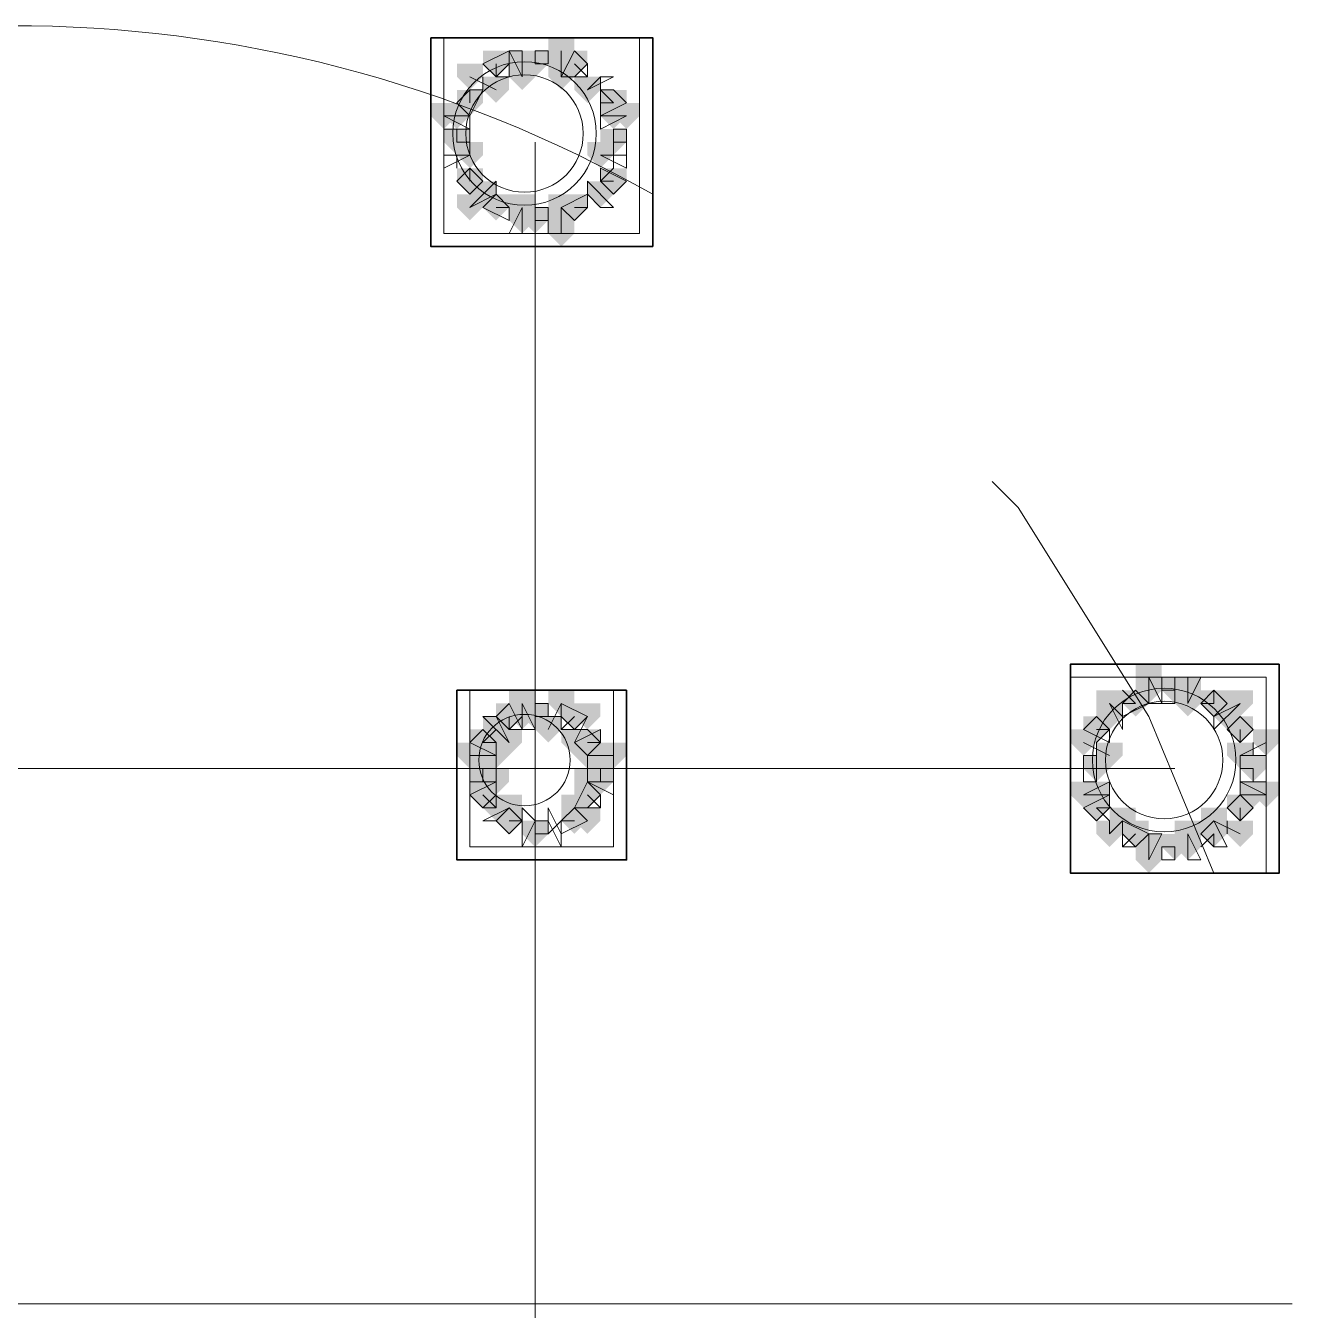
# Model space of a CAD drawing. Header units: millimetres. Extents: x 2315 to 4619, y 1334 to 1897.
# Drawn here: x 4144.12 to 4150.04, y 1541.67 to 1547.68 of the extents above; entities that cross this region are included whole.
import ezdxf

# ---------------------------------------------------------------- set-up
doc = ezdxf.new("R2010")
doc.units = ezdxf.units.MM
for name, color, linetype, true_color in [('PDF_10', 7, 'Continuous', 0x00b85c), ('PDF_AXIS', 7, 'Continuous', 0x00b85c), ('PDF_柱构件', 7, 'Continuous', 0x00b85c), ('PDF_转运站初步方案', 7, 'Continuous', 0x00b85c)]:
    doc.layers.add(name, color=color, linetype=linetype, true_color=true_color)
doc.layers.add('PDF_中心线层', color=1, linetype='Continuous')
doc.layers.add('PDF_粗实线层', color=7, linetype='Continuous')

msp = doc.modelspace()

# ---------------------------------------------------------------- hatches: boundary and pattern name
at = {"layer": 'PDF_10', "transparency": 33554559}
for points in [[(4146.3183, 1547.5601), (4146.2572, 1547.5601), (4146.2572, 1547.499), (4146.3183, 1547.4379), (4146.3794, 1547.499), (4146.3794, 1547.5601)], [(4146.3183, 1547.5601), (4146.2572, 1547.5601), (4146.2572, 1547.499), (4146.3183, 1547.4379), (4146.3794, 1547.499), (4146.3794, 1547.5601)], [(4146.5016, 1547.5601), (4146.4405, 1547.5601), (4146.4405, 1547.499), (4146.5016, 1547.4379), (4146.5626, 1547.499), (4146.5626, 1547.5601)], [(4146.5016, 1547.5601), (4146.4405, 1547.5601), (4146.4405, 1547.499), (4146.5016, 1547.4379), (4146.5626, 1547.499), (4146.5626, 1547.5601)], [(4146.6848, 1547.5601), (4146.6237, 1547.5601), (4146.6237, 1547.499), (4146.6848, 1547.4379), (4146.7459, 1547.499), (4146.7459, 1547.5601)], [(4146.6848, 1547.5601), (4146.6237, 1547.5601), (4146.6237, 1547.499), (4146.6848, 1547.4379), (4146.7459, 1547.499), (4146.7459, 1547.5601)], [(4146.1961, 1547.3768), (4146.1351, 1547.3768), (4146.1351, 1547.3157), (4146.1961, 1547.2547), (4146.2572, 1547.3157), (4146.2572, 1547.3768)], [(4146.1961, 1547.3768), (4146.1351, 1547.3768), (4146.1351, 1547.3157), (4146.1961, 1547.2547), (4146.2572, 1547.3157), (4146.2572, 1547.3768)], [(4146.1961, 1547.3768), (4146.1351, 1547.3768), (4146.1351, 1547.3157), (4146.1961, 1547.2547), (4146.2572, 1547.3157), (4146.2572, 1547.3768)], [(4146.868, 1547.3768), (4146.807, 1547.3768), (4146.807, 1547.3157), (4146.868, 1547.2547), (4146.9291, 1547.3157), (4146.9291, 1547.3768)], [(4146.868, 1547.3768), (4146.807, 1547.3768), (4146.807, 1547.3157), (4146.868, 1547.2547), (4146.9291, 1547.3157), (4146.9291, 1547.3768)], [(4146.1351, 1547.1936), (4146.074, 1547.1936), (4146.074, 1547.1325), (4146.1351, 1547.0714), (4146.1961, 1547.1325), (4146.1961, 1547.1936)], [(4146.1351, 1547.1936), (4146.074, 1547.1936), (4146.074, 1547.1325), (4146.1351, 1547.0714), (4146.1961, 1547.1325), (4146.1961, 1547.1936)], [(4146.868, 1547.1936), (4146.807, 1547.1936), (4146.807, 1547.1325), (4146.868, 1547.0714), (4146.9291, 1547.1325), (4146.9291, 1547.1936)], [(4146.868, 1547.1936), (4146.807, 1547.1936), (4146.807, 1547.1325), (4146.868, 1547.0714), (4146.9291, 1547.1325), (4146.9291, 1547.1936)], [(4146.1961, 1547.0103), (4146.1351, 1547.0103), (4146.1351, 1546.9493), (4146.1961, 1546.8882), (4146.2572, 1546.9493), (4146.2572, 1547.0103)], [(4146.1961, 1547.0103), (4146.1351, 1547.0103), (4146.1351, 1546.9493), (4146.1961, 1546.8882), (4146.2572, 1546.9493), (4146.2572, 1547.0103)], [(4146.1961, 1547.0103), (4146.1351, 1547.0103), (4146.1351, 1546.9493), (4146.1961, 1546.8882), (4146.2572, 1546.9493), (4146.2572, 1547.0103)], [(4146.868, 1547.0103), (4146.807, 1547.0103), (4146.807, 1546.9493), (4146.868, 1546.8882), (4146.9291, 1546.9493), (4146.9291, 1547.0103)], [(4146.868, 1547.0103), (4146.807, 1547.0103), (4146.807, 1546.9493), (4146.868, 1546.8882), (4146.9291, 1546.9493), (4146.9291, 1547.0103)], [(4146.3183, 1546.8882), (4146.2572, 1546.8882), (4146.2572, 1546.8271), (4146.3183, 1546.766), (4146.3794, 1546.8271), (4146.3794, 1546.8882)], [(4146.3183, 1546.8882), (4146.2572, 1546.8882), (4146.2572, 1546.8271), (4146.3183, 1546.766), (4146.3794, 1546.8271), (4146.3794, 1546.8882)], [(4146.3183, 1546.8882), (4146.2572, 1546.8882), (4146.2572, 1546.8271), (4146.3183, 1546.766), (4146.3794, 1546.8271), (4146.3794, 1546.8882)], [(4146.6848, 1546.8882), (4146.6237, 1546.8882), (4146.6237, 1546.8271), (4146.6848, 1546.766), (4146.7459, 1546.8271), (4146.7459, 1546.8882)], [(4146.6848, 1546.8882), (4146.6237, 1546.8882), (4146.6237, 1546.8271), (4146.6848, 1546.766), (4146.7459, 1546.8271), (4146.7459, 1546.8882)], [(4146.5016, 1546.8271), (4146.4405, 1546.8271), (4146.4405, 1546.766), (4146.5016, 1546.7049), (4146.5626, 1546.766), (4146.5626, 1546.8271)], [(4146.5016, 1546.8271), (4146.4405, 1546.8271), (4146.4405, 1546.766), (4146.5016, 1546.7049), (4146.5626, 1546.766), (4146.5626, 1546.8271)], [(4146.5016, 1546.8271), (4146.4405, 1546.8271), (4146.4405, 1546.766), (4146.5016, 1546.7049), (4146.5626, 1546.766), (4146.5626, 1546.8271)], [(4149.4945, 1544.6282), (4149.4334, 1544.6282), (4149.4334, 1544.5671), (4149.4945, 1544.506), (4149.5556, 1544.5671), (4149.5556, 1544.6282)], [(4149.4945, 1544.6282), (4149.4334, 1544.6282), (4149.4334, 1544.5671), (4149.4945, 1544.506), (4149.5556, 1544.5671), (4149.5556, 1544.6282)], [(4149.4945, 1544.6282), (4149.4334, 1544.6282), (4149.4334, 1544.5671), (4149.4945, 1544.506), (4149.5556, 1544.5671), (4149.5556, 1544.6282)], [(4149.3113, 1544.5671), (4149.2502, 1544.5671), (4149.2502, 1544.506), (4149.3113, 1544.4449), (4149.3724, 1544.506), (4149.3724, 1544.5671)], [(4149.3113, 1544.5671), (4149.2502, 1544.5671), (4149.2502, 1544.506), (4149.3113, 1544.4449), (4149.3724, 1544.506), (4149.3724, 1544.5671)], [(4149.6778, 1544.5671), (4149.6167, 1544.5671), (4149.6167, 1544.506), (4149.6778, 1544.4449), (4149.7389, 1544.506), (4149.7389, 1544.5671)], [(4149.6778, 1544.5671), (4149.6167, 1544.5671), (4149.6167, 1544.506), (4149.6778, 1544.4449), (4149.7389, 1544.506), (4149.7389, 1544.5671)], [(4146.3794, 1544.506), (4146.3183, 1544.506), (4146.3183, 1544.4449), (4146.3794, 1544.3839), (4146.4405, 1544.4449), (4146.4405, 1544.506)], [(4146.3794, 1544.506), (4146.3183, 1544.506), (4146.3183, 1544.4449), (4146.3794, 1544.3839), (4146.4405, 1544.4449), (4146.4405, 1544.506)], [(4146.5016, 1544.506), (4146.4405, 1544.506), (4146.4405, 1544.4449), (4146.5016, 1544.3839), (4146.5626, 1544.4449), (4146.5626, 1544.506)], [(4146.5016, 1544.506), (4146.4405, 1544.506), (4146.4405, 1544.4449), (4146.5016, 1544.3839), (4146.5626, 1544.4449), (4146.5626, 1544.506)], [(4146.6848, 1544.506), (4146.6237, 1544.506), (4146.6237, 1544.4449), (4146.6848, 1544.3839), (4146.7459, 1544.4449), (4146.7459, 1544.506)], [(4146.6848, 1544.506), (4146.6237, 1544.506), (4146.6237, 1544.4449), (4146.6848, 1544.3839), (4146.7459, 1544.4449), (4146.7459, 1544.506)], [(4149.128, 1544.4449), (4149.067, 1544.4449), (4149.067, 1544.3839), (4149.128, 1544.3228), (4149.1891, 1544.3839), (4149.1891, 1544.4449)], [(4149.128, 1544.4449), (4149.067, 1544.4449), (4149.067, 1544.3839), (4149.128, 1544.3228), (4149.1891, 1544.3839), (4149.1891, 1544.4449)], [(4149.7999, 1544.4449), (4149.7389, 1544.4449), (4149.7389, 1544.3839), (4149.7999, 1544.3228), (4149.861, 1544.3839), (4149.861, 1544.4449)], [(4149.7999, 1544.4449), (4149.7389, 1544.4449), (4149.7389, 1544.3839), (4149.7999, 1544.3228), (4149.861, 1544.3839), (4149.861, 1544.4449)], [(4149.7999, 1544.4449), (4149.7389, 1544.4449), (4149.7389, 1544.3839), (4149.7999, 1544.3228), (4149.861, 1544.3839), (4149.861, 1544.4449)], [(4146.2572, 1544.3839), (4146.1961, 1544.3839), (4146.1961, 1544.3228), (4146.2572, 1544.2617), (4146.3183, 1544.3228), (4146.3183, 1544.3839)], [(4146.2572, 1544.3839), (4146.1961, 1544.3839), (4146.1961, 1544.3228), (4146.2572, 1544.2617), (4146.3183, 1544.3228), (4146.3183, 1544.3839)], [(4146.7459, 1544.3839), (4146.6848, 1544.3839), (4146.6848, 1544.3228), (4146.7459, 1544.2617), (4146.807, 1544.3228), (4146.807, 1544.3839)], [(4146.7459, 1544.3839), (4146.6848, 1544.3839), (4146.6848, 1544.3228), (4146.7459, 1544.2617), (4146.807, 1544.3228), (4146.807, 1544.3839)], [(4146.2572, 1544.2617), (4146.1961, 1544.2617), (4146.1961, 1544.2006), (4146.2572, 1544.1395), (4146.3183, 1544.2006), (4146.3183, 1544.2617)], [(4146.2572, 1544.2617), (4146.1961, 1544.2617), (4146.1961, 1544.2006), (4146.2572, 1544.1395), (4146.3183, 1544.2006), (4146.3183, 1544.2617)], [(4146.807, 1544.2617), (4146.7459, 1544.2617), (4146.7459, 1544.2006), (4146.807, 1544.1395), (4146.868, 1544.2006), (4146.868, 1544.2617)], [(4146.807, 1544.2617), (4146.7459, 1544.2617), (4146.7459, 1544.2006), (4146.807, 1544.1395), (4146.868, 1544.2006), (4146.868, 1544.2617)], [(4149.128, 1544.2617), (4149.067, 1544.2617), (4149.067, 1544.2006), (4149.128, 1544.1395), (4149.1891, 1544.2006), (4149.1891, 1544.2617)], [(4149.128, 1544.2617), (4149.067, 1544.2617), (4149.067, 1544.2006), (4149.128, 1544.1395), (4149.1891, 1544.2006), (4149.1891, 1544.2617)], [(4149.861, 1544.2617), (4149.7999, 1544.2617), (4149.7999, 1544.2006), (4149.861, 1544.1395), (4149.9221, 1544.2006), (4149.9221, 1544.2617)], [(4149.861, 1544.2617), (4149.7999, 1544.2617), (4149.7999, 1544.2006), (4149.861, 1544.1395), (4149.9221, 1544.2006), (4149.9221, 1544.2617)], [(4146.2572, 1544.1395), (4146.1961, 1544.1395), (4146.1961, 1544.0784), (4146.2572, 1544.0174), (4146.3183, 1544.0784), (4146.3183, 1544.1395)], [(4146.2572, 1544.1395), (4146.1961, 1544.1395), (4146.1961, 1544.0784), (4146.2572, 1544.0174), (4146.3183, 1544.0784), (4146.3183, 1544.1395)], [(4146.7459, 1544.1395), (4146.6848, 1544.1395), (4146.6848, 1544.0784), (4146.7459, 1544.0174), (4146.807, 1544.0784), (4146.807, 1544.1395)], [(4146.7459, 1544.1395), (4146.6848, 1544.1395), (4146.6848, 1544.0784), (4146.7459, 1544.0174), (4146.807, 1544.0784), (4146.807, 1544.1395)], [(4149.128, 1544.0784), (4149.067, 1544.0784), (4149.067, 1544.0174), (4149.128, 1543.9563), (4149.1891, 1544.0174), (4149.1891, 1544.0784)], [(4149.128, 1544.0784), (4149.067, 1544.0784), (4149.067, 1544.0174), (4149.128, 1543.9563), (4149.1891, 1544.0174), (4149.1891, 1544.0784)], [(4149.7999, 1544.0784), (4149.7389, 1544.0784), (4149.7389, 1544.0174), (4149.7999, 1543.9563), (4149.861, 1544.0174), (4149.861, 1544.0784)], [(4149.7999, 1544.0784), (4149.7389, 1544.0784), (4149.7389, 1544.0174), (4149.7999, 1543.9563), (4149.861, 1544.0174), (4149.861, 1544.0784)], [(4149.7999, 1544.0784), (4149.7389, 1544.0784), (4149.7389, 1544.0174), (4149.7999, 1543.9563), (4149.861, 1544.0174), (4149.861, 1544.0784)], [(4146.3794, 1544.0174), (4146.3183, 1544.0174), (4146.3183, 1543.9563), (4146.3794, 1543.8952), (4146.4405, 1543.9563), (4146.4405, 1544.0174)], [(4146.3794, 1544.0174), (4146.3183, 1544.0174), (4146.3183, 1543.9563), (4146.3794, 1543.8952), (4146.4405, 1543.9563), (4146.4405, 1544.0174)], [(4146.3794, 1544.0174), (4146.3183, 1544.0174), (4146.3183, 1543.9563), (4146.3794, 1543.8952), (4146.4405, 1543.9563), (4146.4405, 1544.0174)], [(4146.6848, 1544.0174), (4146.6237, 1544.0174), (4146.6237, 1543.9563), (4146.6848, 1543.8952), (4146.7459, 1543.9563), (4146.7459, 1544.0174)], [(4146.6848, 1544.0174), (4146.6237, 1544.0174), (4146.6237, 1543.9563), (4146.6848, 1543.8952), (4146.7459, 1543.9563), (4146.7459, 1544.0174)], [(4146.5016, 1543.9563), (4146.4405, 1543.9563), (4146.4405, 1543.8952), (4146.5016, 1543.8341), (4146.5626, 1543.8952), (4146.5626, 1543.9563)], [(4146.5016, 1543.9563), (4146.4405, 1543.9563), (4146.4405, 1543.8952), (4146.5016, 1543.8341), (4146.5626, 1543.8952), (4146.5626, 1543.9563)], [(4149.3113, 1543.9563), (4149.2502, 1543.9563), (4149.2502, 1543.8952), (4149.3113, 1543.8341), (4149.3724, 1543.8952), (4149.3724, 1543.9563)], [(4149.3113, 1543.9563), (4149.2502, 1543.9563), (4149.2502, 1543.8952), (4149.3113, 1543.8341), (4149.3724, 1543.8952), (4149.3724, 1543.9563)], [(4149.6778, 1543.9563), (4149.6167, 1543.9563), (4149.6167, 1543.8952), (4149.6778, 1543.8341), (4149.7389, 1543.8952), (4149.7389, 1543.9563)], [(4149.6778, 1543.9563), (4149.6167, 1543.9563), (4149.6167, 1543.8952), (4149.6778, 1543.8341), (4149.7389, 1543.8952), (4149.7389, 1543.9563)], [(4149.4945, 1543.8952), (4149.4334, 1543.8952), (4149.4334, 1543.8341), (4149.4945, 1543.773), (4149.5556, 1543.8341), (4149.5556, 1543.8952)], [(4149.4945, 1543.8952), (4149.4334, 1543.8952), (4149.4334, 1543.8341), (4149.4945, 1543.773), (4149.5556, 1543.8341), (4149.5556, 1543.8952)]]:
    msp.add_hatch(color=256, dxfattribs=at).paths.add_polyline_path(points)
at = {"layer": 'PDF_柱构件', "transparency": 33554559}
for points in [[(4146.6237, 1547.6211), (4146.5626, 1547.6211), (4146.5626, 1547.5601), (4146.6237, 1547.499), (4146.6848, 1547.5601), (4146.6848, 1547.6211)], [(4146.4405, 1547.5601), (4146.3794, 1547.5601), (4146.3794, 1547.499), (4146.4405, 1547.4379), (4146.5016, 1547.499), (4146.5016, 1547.5601)], [(4146.6237, 1547.5601), (4146.5626, 1547.5601), (4146.5626, 1547.499), (4146.6237, 1547.4379), (4146.6848, 1547.499), (4146.6848, 1547.5601)], [(4146.1961, 1547.499), (4146.1351, 1547.499), (4146.1351, 1547.4379), (4146.1961, 1547.3768), (4146.2572, 1547.4379), (4146.2572, 1547.499)], [(4146.4405, 1547.499), (4146.3794, 1547.499), (4146.3794, 1547.4379), (4146.4405, 1547.3768), (4146.5016, 1547.4379), (4146.5016, 1547.499)], [(4146.6237, 1547.499), (4146.5626, 1547.499), (4146.5626, 1547.4379), (4146.6237, 1547.3768), (4146.6848, 1547.4379), (4146.6848, 1547.499)], [(4146.3183, 1547.4379), (4146.2572, 1547.4379), (4146.2572, 1547.3768), (4146.3183, 1547.3157), (4146.3794, 1547.3768), (4146.3794, 1547.4379)], [(4146.7459, 1547.4379), (4146.6848, 1547.4379), (4146.6848, 1547.3768), (4146.7459, 1547.3157), (4146.807, 1547.3768), (4146.807, 1547.4379)], [(4146.074, 1547.3157), (4146.0129, 1547.3157), (4146.0129, 1547.2547), (4146.074, 1547.1936), (4146.1351, 1547.2547), (4146.1351, 1547.3157)], [(4146.1351, 1547.3157), (4146.074, 1547.3157), (4146.074, 1547.2547), (4146.1351, 1547.1936), (4146.1961, 1547.2547), (4146.1961, 1547.3157)], [(4146.868, 1547.3157), (4146.807, 1547.3157), (4146.807, 1547.2547), (4146.868, 1547.1936), (4146.9291, 1547.2547), (4146.9291, 1547.3157)], [(4146.9291, 1547.3157), (4146.868, 1547.3157), (4146.868, 1547.2547), (4146.9291, 1547.1936), (4146.9902, 1547.2547), (4146.9902, 1547.3157)], [(4146.1961, 1547.1325), (4146.1351, 1547.1325), (4146.1351, 1547.0714), (4146.1961, 1547.0103), (4146.2572, 1547.0714), (4146.2572, 1547.1325)], [(4146.807, 1547.1325), (4146.7459, 1547.1325), (4146.7459, 1547.0714), (4146.807, 1547.0103), (4146.868, 1547.0714), (4146.868, 1547.1325)], [(4146.2572, 1546.9493), (4146.1961, 1546.9493), (4146.1961, 1546.8882), (4146.2572, 1546.8271), (4146.3183, 1546.8882), (4146.3183, 1546.9493)], [(4146.807, 1546.9493), (4146.7459, 1546.9493), (4146.7459, 1546.8882), (4146.807, 1546.8271), (4146.868, 1546.8882), (4146.868, 1546.9493)], [(4146.1961, 1546.8882), (4146.1351, 1546.8882), (4146.1351, 1546.8271), (4146.1961, 1546.766), (4146.2572, 1546.8271), (4146.2572, 1546.8882)], [(4146.4405, 1546.8882), (4146.3794, 1546.8882), (4146.3794, 1546.8271), (4146.4405, 1546.766), (4146.5016, 1546.8271), (4146.5016, 1546.8882)], [(4146.6237, 1546.8882), (4146.5626, 1546.8882), (4146.5626, 1546.8271), (4146.6237, 1546.766), (4146.6848, 1546.8271), (4146.6848, 1546.8882)], [(4146.4405, 1546.8271), (4146.3794, 1546.8271), (4146.3794, 1546.766), (4146.4405, 1546.7049), (4146.5016, 1546.766), (4146.5016, 1546.8271)], [(4146.6237, 1546.8271), (4146.5626, 1546.8271), (4146.5626, 1546.766), (4146.6237, 1546.7049), (4146.6848, 1546.766), (4146.6848, 1546.8271)], [(4146.6237, 1546.766), (4146.5626, 1546.766), (4146.5626, 1546.7049), (4146.6237, 1546.6439), (4146.6848, 1546.7049), (4146.6848, 1546.766)], [(4149.3724, 1544.6893), (4149.3113, 1544.6893), (4149.3113, 1544.6282), (4149.3724, 1544.5671), (4149.4334, 1544.6282), (4149.4334, 1544.6893)], [(4149.3724, 1544.6282), (4149.3113, 1544.6282), (4149.3113, 1544.5671), (4149.3724, 1544.506), (4149.4334, 1544.5671), (4149.4334, 1544.6282)], [(4149.5556, 1544.6282), (4149.4945, 1544.6282), (4149.4945, 1544.5671), (4149.5556, 1544.506), (4149.6167, 1544.5671), (4149.6167, 1544.6282)], [(4146.4405, 1544.5671), (4146.3794, 1544.5671), (4146.3794, 1544.506), (4146.4405, 1544.4449), (4146.5016, 1544.506), (4146.5016, 1544.5671)], [(4146.6237, 1544.5671), (4146.5626, 1544.5671), (4146.5626, 1544.506), (4146.6237, 1544.4449), (4146.6848, 1544.506), (4146.6848, 1544.5671)], [(4149.1891, 1544.5671), (4149.128, 1544.5671), (4149.128, 1544.506), (4149.1891, 1544.4449), (4149.2502, 1544.506), (4149.2502, 1544.5671)], [(4149.5556, 1544.5671), (4149.4945, 1544.5671), (4149.4945, 1544.506), (4149.5556, 1544.4449), (4149.6167, 1544.506), (4149.6167, 1544.5671)], [(4149.7999, 1544.5671), (4149.7389, 1544.5671), (4149.7389, 1544.506), (4149.7999, 1544.4449), (4149.861, 1544.506), (4149.861, 1544.5671)], [(4146.4405, 1544.506), (4146.3794, 1544.506), (4146.3794, 1544.4449), (4146.4405, 1544.3839), (4146.5016, 1544.4449), (4146.5016, 1544.506)], [(4146.7459, 1544.506), (4146.6848, 1544.506), (4146.6848, 1544.4449), (4146.7459, 1544.3839), (4146.807, 1544.4449), (4146.807, 1544.506)], [(4149.1891, 1544.506), (4149.128, 1544.506), (4149.128, 1544.4449), (4149.1891, 1544.3839), (4149.2502, 1544.4449), (4149.2502, 1544.506)], [(4149.7389, 1544.506), (4149.6778, 1544.506), (4149.6778, 1544.4449), (4149.7389, 1544.3839), (4149.7999, 1544.4449), (4149.7999, 1544.506)], [(4146.3183, 1544.4449), (4146.2572, 1544.4449), (4146.2572, 1544.3839), (4146.3183, 1544.3228), (4146.3794, 1544.3839), (4146.3794, 1544.4449)], [(4146.5626, 1544.4449), (4146.5016, 1544.4449), (4146.5016, 1544.3839), (4146.5626, 1544.3228), (4146.6237, 1544.3839), (4146.6237, 1544.4449)], [(4146.3794, 1544.3839), (4146.3183, 1544.3839), (4146.3183, 1544.3228), (4146.3794, 1544.2617), (4146.4405, 1544.3228), (4146.4405, 1544.3839)], [(4146.6848, 1544.3839), (4146.6237, 1544.3839), (4146.6237, 1544.3228), (4146.6848, 1544.2617), (4146.7459, 1544.3228), (4146.7459, 1544.3839)], [(4149.067, 1544.3839), (4149.0059, 1544.3839), (4149.0059, 1544.3228), (4149.067, 1544.2617), (4149.128, 1544.3228), (4149.128, 1544.3839)], [(4149.9221, 1544.3839), (4149.861, 1544.3839), (4149.861, 1544.3228), (4149.9221, 1544.2617), (4149.9832, 1544.3228), (4149.9832, 1544.3839)], [(4146.1961, 1544.3228), (4146.1351, 1544.3228), (4146.1351, 1544.2617), (4146.1961, 1544.2006), (4146.2572, 1544.2617), (4146.2572, 1544.3228)], [(4146.2572, 1544.3228), (4146.1961, 1544.3228), (4146.1961, 1544.2617), (4146.2572, 1544.2006), (4146.3183, 1544.2617), (4146.3183, 1544.3228)], [(4146.3183, 1544.3228), (4146.2572, 1544.3228), (4146.2572, 1544.2617), (4146.3183, 1544.2006), (4146.3794, 1544.2617), (4146.3794, 1544.3228)], [(4146.7459, 1544.3228), (4146.6848, 1544.3228), (4146.6848, 1544.2617), (4146.7459, 1544.2006), (4146.807, 1544.2617), (4146.807, 1544.3228)], [(4146.807, 1544.3228), (4146.7459, 1544.3228), (4146.7459, 1544.2617), (4146.807, 1544.2006), (4146.868, 1544.2617), (4146.868, 1544.3228)], [(4146.868, 1544.3228), (4146.807, 1544.3228), (4146.807, 1544.2617), (4146.868, 1544.2006), (4146.9291, 1544.2617), (4146.9291, 1544.3228)], [(4149.1891, 1544.3228), (4149.128, 1544.3228), (4149.128, 1544.2617), (4149.1891, 1544.2006), (4149.2502, 1544.2617), (4149.2502, 1544.3228)], [(4149.7999, 1544.3228), (4149.7389, 1544.3228), (4149.7389, 1544.2617), (4149.7999, 1544.2006), (4149.861, 1544.2617), (4149.861, 1544.3228)], [(4146.2572, 1544.2006), (4146.1961, 1544.2006), (4146.1961, 1544.1395), (4146.2572, 1544.0784), (4146.3183, 1544.1395), (4146.3183, 1544.2006)], [(4146.3183, 1544.2006), (4146.2572, 1544.2006), (4146.2572, 1544.1395), (4146.3183, 1544.0784), (4146.3794, 1544.1395), (4146.3794, 1544.2006)], [(4146.7459, 1544.2006), (4146.6848, 1544.2006), (4146.6848, 1544.1395), (4146.7459, 1544.0784), (4146.807, 1544.1395), (4146.807, 1544.2006)], [(4146.807, 1544.2006), (4146.7459, 1544.2006), (4146.7459, 1544.1395), (4146.807, 1544.0784), (4146.868, 1544.1395), (4146.868, 1544.2006)], [(4149.067, 1544.1395), (4149.0059, 1544.1395), (4149.0059, 1544.0784), (4149.067, 1544.0174), (4149.128, 1544.0784), (4149.128, 1544.1395)], [(4149.128, 1544.1395), (4149.067, 1544.1395), (4149.067, 1544.0784), (4149.128, 1544.0174), (4149.1891, 1544.0784), (4149.1891, 1544.1395)], [(4149.861, 1544.1395), (4149.7999, 1544.1395), (4149.7999, 1544.0784), (4149.861, 1544.0174), (4149.9221, 1544.0784), (4149.9221, 1544.1395)], [(4149.9221, 1544.1395), (4149.861, 1544.1395), (4149.861, 1544.0784), (4149.9221, 1544.0174), (4149.9832, 1544.0784), (4149.9832, 1544.1395)], [(4146.3183, 1544.0784), (4146.2572, 1544.0784), (4146.2572, 1544.0174), (4146.3183, 1543.9563), (4146.3794, 1544.0174), (4146.3794, 1544.0784)], [(4146.3794, 1544.0784), (4146.3183, 1544.0784), (4146.3183, 1544.0174), (4146.3794, 1543.9563), (4146.4405, 1544.0174), (4146.4405, 1544.0784)], [(4146.6848, 1544.0784), (4146.6237, 1544.0784), (4146.6237, 1544.0174), (4146.6848, 1543.9563), (4146.7459, 1544.0174), (4146.7459, 1544.0784)], [(4146.7459, 1544.0174), (4146.6848, 1544.0174), (4146.6848, 1543.9563), (4146.7459, 1543.8952), (4146.807, 1543.9563), (4146.807, 1544.0174)], [(4149.2502, 1544.0174), (4149.1891, 1544.0174), (4149.1891, 1543.9563), (4149.2502, 1543.8952), (4149.3113, 1543.9563), (4149.3113, 1544.0174)], [(4149.6778, 1544.0174), (4149.6167, 1544.0174), (4149.6167, 1543.9563), (4149.6778, 1543.8952), (4149.7389, 1543.9563), (4149.7389, 1544.0174)], [(4149.1891, 1543.9563), (4149.128, 1543.9563), (4149.128, 1543.8952), (4149.1891, 1543.8341), (4149.2502, 1543.8952), (4149.2502, 1543.9563)], [(4149.5556, 1543.9563), (4149.4945, 1543.9563), (4149.4945, 1543.8952), (4149.5556, 1543.8341), (4149.6167, 1543.8952), (4149.6167, 1543.9563)], [(4149.7999, 1543.9563), (4149.7389, 1543.9563), (4149.7389, 1543.8952), (4149.7999, 1543.8341), (4149.861, 1543.8952), (4149.861, 1543.9563)], [(4149.3724, 1543.8952), (4149.3113, 1543.8952), (4149.3113, 1543.8341), (4149.3724, 1543.773), (4149.4334, 1543.8341), (4149.4334, 1543.8952)], [(4149.5556, 1543.8952), (4149.4945, 1543.8952), (4149.4945, 1543.8341), (4149.5556, 1543.773), (4149.6167, 1543.8341), (4149.6167, 1543.8952)], [(4149.3724, 1543.8341), (4149.3113, 1543.8341), (4149.3113, 1543.773), (4149.3724, 1543.712), (4149.4334, 1543.773), (4149.4334, 1543.8341)]]:
    msp.add_hatch(color=256, dxfattribs=at).paths.add_polyline_path(points)
at = {"layer": 'PDF_转运站初步方案', "transparency": 33554559}
for points in [[(4146.3183, 1547.5601), (4146.2572, 1547.5601), (4146.2572, 1547.499), (4146.3183, 1547.4379), (4146.3794, 1547.499), (4146.3794, 1547.5601)], [(4146.3183, 1547.5601), (4146.2572, 1547.5601), (4146.2572, 1547.499), (4146.3183, 1547.4379), (4146.3794, 1547.499), (4146.3794, 1547.5601)], [(4146.5016, 1547.5601), (4146.4405, 1547.5601), (4146.4405, 1547.499), (4146.5016, 1547.4379), (4146.5626, 1547.499), (4146.5626, 1547.5601)], [(4146.5016, 1547.5601), (4146.4405, 1547.5601), (4146.4405, 1547.499), (4146.5016, 1547.4379), (4146.5626, 1547.499), (4146.5626, 1547.5601)], [(4146.6848, 1547.5601), (4146.6237, 1547.5601), (4146.6237, 1547.499), (4146.6848, 1547.4379), (4146.7459, 1547.499), (4146.7459, 1547.5601)], [(4146.6848, 1547.5601), (4146.6237, 1547.5601), (4146.6237, 1547.499), (4146.6848, 1547.4379), (4146.7459, 1547.499), (4146.7459, 1547.5601)], [(4146.1961, 1547.3768), (4146.1351, 1547.3768), (4146.1351, 1547.3157), (4146.1961, 1547.2547), (4146.2572, 1547.3157), (4146.2572, 1547.3768)], [(4146.1961, 1547.3768), (4146.1351, 1547.3768), (4146.1351, 1547.3157), (4146.1961, 1547.2547), (4146.2572, 1547.3157), (4146.2572, 1547.3768)], [(4146.868, 1547.3768), (4146.807, 1547.3768), (4146.807, 1547.3157), (4146.868, 1547.2547), (4146.9291, 1547.3157), (4146.9291, 1547.3768)], [(4146.868, 1547.3768), (4146.807, 1547.3768), (4146.807, 1547.3157), (4146.868, 1547.2547), (4146.9291, 1547.3157), (4146.9291, 1547.3768)], [(4146.1351, 1547.1936), (4146.074, 1547.1936), (4146.074, 1547.1325), (4146.1351, 1547.0714), (4146.1961, 1547.1325), (4146.1961, 1547.1936)], [(4146.1351, 1547.1936), (4146.074, 1547.1936), (4146.074, 1547.1325), (4146.1351, 1547.0714), (4146.1961, 1547.1325), (4146.1961, 1547.1936)], [(4146.868, 1547.1936), (4146.807, 1547.1936), (4146.807, 1547.1325), (4146.868, 1547.0714), (4146.9291, 1547.1325), (4146.9291, 1547.1936)], [(4146.868, 1547.1936), (4146.807, 1547.1936), (4146.807, 1547.1325), (4146.868, 1547.0714), (4146.9291, 1547.1325), (4146.9291, 1547.1936)], [(4146.1961, 1547.0103), (4146.1351, 1547.0103), (4146.1351, 1546.9493), (4146.1961, 1546.8882), (4146.2572, 1546.9493), (4146.2572, 1547.0103)], [(4146.1961, 1547.0103), (4146.1351, 1547.0103), (4146.1351, 1546.9493), (4146.1961, 1546.8882), (4146.2572, 1546.9493), (4146.2572, 1547.0103)], [(4146.868, 1547.0103), (4146.807, 1547.0103), (4146.807, 1546.9493), (4146.868, 1546.8882), (4146.9291, 1546.9493), (4146.9291, 1547.0103)], [(4146.868, 1547.0103), (4146.807, 1547.0103), (4146.807, 1546.9493), (4146.868, 1546.8882), (4146.9291, 1546.9493), (4146.9291, 1547.0103)], [(4146.3183, 1546.8882), (4146.2572, 1546.8882), (4146.2572, 1546.8271), (4146.3183, 1546.766), (4146.3794, 1546.8271), (4146.3794, 1546.8882)], [(4146.3183, 1546.8882), (4146.2572, 1546.8882), (4146.2572, 1546.8271), (4146.3183, 1546.766), (4146.3794, 1546.8271), (4146.3794, 1546.8882)], [(4146.6848, 1546.8882), (4146.6237, 1546.8882), (4146.6237, 1546.8271), (4146.6848, 1546.766), (4146.7459, 1546.8271), (4146.7459, 1546.8882)], [(4146.6848, 1546.8882), (4146.6237, 1546.8882), (4146.6237, 1546.8271), (4146.6848, 1546.766), (4146.7459, 1546.8271), (4146.7459, 1546.8882)], [(4146.5016, 1546.8271), (4146.4405, 1546.8271), (4146.4405, 1546.766), (4146.5016, 1546.7049), (4146.5626, 1546.766), (4146.5626, 1546.8271)], [(4146.5016, 1546.8271), (4146.4405, 1546.8271), (4146.4405, 1546.766), (4146.5016, 1546.7049), (4146.5626, 1546.766), (4146.5626, 1546.8271)], [(4149.4945, 1544.6282), (4149.4334, 1544.6282), (4149.4334, 1544.5671), (4149.4945, 1544.506), (4149.5556, 1544.5671), (4149.5556, 1544.6282)], [(4149.4945, 1544.6282), (4149.4334, 1544.6282), (4149.4334, 1544.5671), (4149.4945, 1544.506), (4149.5556, 1544.5671), (4149.5556, 1544.6282)], [(4149.3113, 1544.5671), (4149.2502, 1544.5671), (4149.2502, 1544.506), (4149.3113, 1544.4449), (4149.3724, 1544.506), (4149.3724, 1544.5671)], [(4149.3113, 1544.5671), (4149.2502, 1544.5671), (4149.2502, 1544.506), (4149.3113, 1544.4449), (4149.3724, 1544.506), (4149.3724, 1544.5671)], [(4149.6778, 1544.5671), (4149.6167, 1544.5671), (4149.6167, 1544.506), (4149.6778, 1544.4449), (4149.7389, 1544.506), (4149.7389, 1544.5671)], [(4149.6778, 1544.5671), (4149.6167, 1544.5671), (4149.6167, 1544.506), (4149.6778, 1544.4449), (4149.7389, 1544.506), (4149.7389, 1544.5671)], [(4146.3794, 1544.506), (4146.3183, 1544.506), (4146.3183, 1544.4449), (4146.3794, 1544.3839), (4146.4405, 1544.4449), (4146.4405, 1544.506)], [(4146.3794, 1544.506), (4146.3183, 1544.506), (4146.3183, 1544.4449), (4146.3794, 1544.3839), (4146.4405, 1544.4449), (4146.4405, 1544.506)], [(4146.5016, 1544.506), (4146.4405, 1544.506), (4146.4405, 1544.4449), (4146.5016, 1544.3839), (4146.5626, 1544.4449), (4146.5626, 1544.506)], [(4146.5016, 1544.506), (4146.4405, 1544.506), (4146.4405, 1544.4449), (4146.5016, 1544.3839), (4146.5626, 1544.4449), (4146.5626, 1544.506)], [(4146.6848, 1544.506), (4146.6237, 1544.506), (4146.6237, 1544.4449), (4146.6848, 1544.3839), (4146.7459, 1544.4449), (4146.7459, 1544.506)], [(4146.6848, 1544.506), (4146.6237, 1544.506), (4146.6237, 1544.4449), (4146.6848, 1544.3839), (4146.7459, 1544.4449), (4146.7459, 1544.506)], [(4149.128, 1544.4449), (4149.067, 1544.4449), (4149.067, 1544.3839), (4149.128, 1544.3228), (4149.1891, 1544.3839), (4149.1891, 1544.4449)], [(4149.128, 1544.4449), (4149.067, 1544.4449), (4149.067, 1544.3839), (4149.128, 1544.3228), (4149.1891, 1544.3839), (4149.1891, 1544.4449)], [(4149.7999, 1544.4449), (4149.7389, 1544.4449), (4149.7389, 1544.3839), (4149.7999, 1544.3228), (4149.861, 1544.3839), (4149.861, 1544.4449)], [(4149.7999, 1544.4449), (4149.7389, 1544.4449), (4149.7389, 1544.3839), (4149.7999, 1544.3228), (4149.861, 1544.3839), (4149.861, 1544.4449)], [(4146.2572, 1544.3839), (4146.1961, 1544.3839), (4146.1961, 1544.3228), (4146.2572, 1544.2617), (4146.3183, 1544.3228), (4146.3183, 1544.3839)], [(4146.2572, 1544.3839), (4146.1961, 1544.3839), (4146.1961, 1544.3228), (4146.2572, 1544.2617), (4146.3183, 1544.3228), (4146.3183, 1544.3839)], [(4146.7459, 1544.3839), (4146.6848, 1544.3839), (4146.6848, 1544.3228), (4146.7459, 1544.2617), (4146.807, 1544.3228), (4146.807, 1544.3839)], [(4146.7459, 1544.3839), (4146.6848, 1544.3839), (4146.6848, 1544.3228), (4146.7459, 1544.2617), (4146.807, 1544.3228), (4146.807, 1544.3839)], [(4146.2572, 1544.2617), (4146.1961, 1544.2617), (4146.1961, 1544.2006), (4146.2572, 1544.1395), (4146.3183, 1544.2006), (4146.3183, 1544.2617)], [(4146.2572, 1544.2617), (4146.1961, 1544.2617), (4146.1961, 1544.2006), (4146.2572, 1544.1395), (4146.3183, 1544.2006), (4146.3183, 1544.2617)], [(4146.807, 1544.2617), (4146.7459, 1544.2617), (4146.7459, 1544.2006), (4146.807, 1544.1395), (4146.868, 1544.2006), (4146.868, 1544.2617)], [(4146.807, 1544.2617), (4146.7459, 1544.2617), (4146.7459, 1544.2006), (4146.807, 1544.1395), (4146.868, 1544.2006), (4146.868, 1544.2617)], [(4149.128, 1544.2617), (4149.067, 1544.2617), (4149.067, 1544.2006), (4149.128, 1544.1395), (4149.1891, 1544.2006), (4149.1891, 1544.2617)], [(4149.128, 1544.2617), (4149.067, 1544.2617), (4149.067, 1544.2006), (4149.128, 1544.1395), (4149.1891, 1544.2006), (4149.1891, 1544.2617)], [(4149.861, 1544.2617), (4149.7999, 1544.2617), (4149.7999, 1544.2006), (4149.861, 1544.1395), (4149.9221, 1544.2006), (4149.9221, 1544.2617)], [(4149.861, 1544.2617), (4149.7999, 1544.2617), (4149.7999, 1544.2006), (4149.861, 1544.1395), (4149.9221, 1544.2006), (4149.9221, 1544.2617)], [(4146.2572, 1544.1395), (4146.1961, 1544.1395), (4146.1961, 1544.0784), (4146.2572, 1544.0174), (4146.3183, 1544.0784), (4146.3183, 1544.1395)], [(4146.2572, 1544.1395), (4146.1961, 1544.1395), (4146.1961, 1544.0784), (4146.2572, 1544.0174), (4146.3183, 1544.0784), (4146.3183, 1544.1395)], [(4146.7459, 1544.1395), (4146.6848, 1544.1395), (4146.6848, 1544.0784), (4146.7459, 1544.0174), (4146.807, 1544.0784), (4146.807, 1544.1395)], [(4146.7459, 1544.1395), (4146.6848, 1544.1395), (4146.6848, 1544.0784), (4146.7459, 1544.0174), (4146.807, 1544.0784), (4146.807, 1544.1395)], [(4149.128, 1544.0784), (4149.067, 1544.0784), (4149.067, 1544.0174), (4149.128, 1543.9563), (4149.1891, 1544.0174), (4149.1891, 1544.0784)], [(4149.128, 1544.0784), (4149.067, 1544.0784), (4149.067, 1544.0174), (4149.128, 1543.9563), (4149.1891, 1544.0174), (4149.1891, 1544.0784)], [(4149.7999, 1544.0784), (4149.7389, 1544.0784), (4149.7389, 1544.0174), (4149.7999, 1543.9563), (4149.861, 1544.0174), (4149.861, 1544.0784)], [(4149.7999, 1544.0784), (4149.7389, 1544.0784), (4149.7389, 1544.0174), (4149.7999, 1543.9563), (4149.861, 1544.0174), (4149.861, 1544.0784)], [(4146.3794, 1544.0174), (4146.3183, 1544.0174), (4146.3183, 1543.9563), (4146.3794, 1543.8952), (4146.4405, 1543.9563), (4146.4405, 1544.0174)], [(4146.3794, 1544.0174), (4146.3183, 1544.0174), (4146.3183, 1543.9563), (4146.3794, 1543.8952), (4146.4405, 1543.9563), (4146.4405, 1544.0174)], [(4146.6848, 1544.0174), (4146.6237, 1544.0174), (4146.6237, 1543.9563), (4146.6848, 1543.8952), (4146.7459, 1543.9563), (4146.7459, 1544.0174)], [(4146.6848, 1544.0174), (4146.6237, 1544.0174), (4146.6237, 1543.9563), (4146.6848, 1543.8952), (4146.7459, 1543.9563), (4146.7459, 1544.0174)], [(4146.5016, 1543.9563), (4146.4405, 1543.9563), (4146.4405, 1543.8952), (4146.5016, 1543.8341), (4146.5626, 1543.8952), (4146.5626, 1543.9563)], [(4146.5016, 1543.9563), (4146.4405, 1543.9563), (4146.4405, 1543.8952), (4146.5016, 1543.8341), (4146.5626, 1543.8952), (4146.5626, 1543.9563)], [(4149.3113, 1543.9563), (4149.2502, 1543.9563), (4149.2502, 1543.8952), (4149.3113, 1543.8341), (4149.3724, 1543.8952), (4149.3724, 1543.9563)], [(4149.3113, 1543.9563), (4149.2502, 1543.9563), (4149.2502, 1543.8952), (4149.3113, 1543.8341), (4149.3724, 1543.8952), (4149.3724, 1543.9563)], [(4149.6778, 1543.9563), (4149.6167, 1543.9563), (4149.6167, 1543.8952), (4149.6778, 1543.8341), (4149.7389, 1543.8952), (4149.7389, 1543.9563)], [(4149.6778, 1543.9563), (4149.6167, 1543.9563), (4149.6167, 1543.8952), (4149.6778, 1543.8341), (4149.7389, 1543.8952), (4149.7389, 1543.9563)], [(4149.4945, 1543.8952), (4149.4334, 1543.8952), (4149.4334, 1543.8341), (4149.4945, 1543.773), (4149.5556, 1543.8341), (4149.5556, 1543.8952)], [(4149.4945, 1543.8952), (4149.4334, 1543.8952), (4149.4334, 1543.8341), (4149.4945, 1543.773), (4149.5556, 1543.8341), (4149.5556, 1543.8952)]]:
    msp.add_hatch(color=256, dxfattribs=at).paths.add_polyline_path(points)

# ---------------------------------------------------------------- linework, layer by layer
at = {"layer": 'PDF_10', "lineweight": 18}
for points in [[(4146.5016, 1547.5601), (4146.5016, 1547.499), (4146.5626, 1547.499)], [(4146.3183, 1547.499), (4146.3183, 1547.4379), (4146.3794, 1547.499)], [(4146.6848, 1547.499), (4146.7459, 1547.4379)], [(4146.6848, 1547.4379), (4146.7459, 1547.499)], [(4146.1961, 1547.3157), (4146.1961, 1547.3768)], [(4146.807, 1547.3768), (4146.868, 1547.3157), (4146.807, 1547.3157)], [(4146.1961, 1547.1325), (4146.1351, 1547.1325), (4146.1351, 1547.1936)], [(4146.868, 1547.1936), (4146.868, 1547.1325), (4146.9291, 1547.1325)], [(4146.1961, 1546.9493), (4146.1961, 1547.0103)], [(4146.868, 1547.0103), (4146.807, 1546.9493), (4146.868, 1546.9493)], [(4146.3794, 1546.8271), (4146.3183, 1546.8271)], [(4146.7459, 1546.8271), (4146.6848, 1546.8271), (4146.7459, 1546.8271)], [(4146.5626, 1546.766), (4146.5016, 1546.766)], [(4149.2502, 1544.5671), (4149.3113, 1544.506), (4149.2502, 1544.506)], [(4149.4945, 1544.5671), (4149.4334, 1544.5671)], [(4149.6778, 1544.5671), (4149.6778, 1544.506), (4149.6167, 1544.506)], [(4146.5626, 1544.4449), (4146.5016, 1544.4449), (4146.5016, 1544.506)], [(4146.4405, 1544.4449), (4146.3794, 1544.3839), (4146.3794, 1544.4449)], [(4146.6848, 1544.3839), (4146.6237, 1544.4449)], [(4146.6237, 1544.3839), (4146.6848, 1544.4449)], [(4146.3183, 1544.3839), (4146.2572, 1544.3228), (4146.3183, 1544.3228)], [(4146.7459, 1544.3228), (4146.807, 1544.3228), (4146.7459, 1544.3839)], [(4149.128, 1544.3839), (4149.1891, 1544.3839), (4149.128, 1544.3228)], [(4149.7999, 1544.3228), (4149.7999, 1544.3839)], [(4146.1961, 1544.2006), (4146.2572, 1544.2006), (4146.2572, 1544.1395)], [(4146.807, 1544.1395), (4146.807, 1544.2006), (4146.7459, 1544.2006)], [(4149.067, 1544.2006), (4149.128, 1544.2006), (4149.128, 1544.1395)], [(4149.861, 1544.1395), (4149.861, 1544.2006), (4149.7999, 1544.2006)], [(4146.2572, 1544.0784), (4146.3183, 1544.0174)], [(4146.3183, 1544.0784), (4146.2572, 1544.0174)], [(4146.7459, 1544.0174), (4146.807, 1544.0784)], [(4146.7459, 1544.0784), (4146.807, 1544.0174)], [(4149.1891, 1544.0174), (4149.128, 1544.0174), (4149.1891, 1543.9563)], [(4149.7999, 1543.9563), (4149.7999, 1544.0174)], [(4146.3794, 1543.9563), (4146.4405, 1543.9563)], [(4146.5016, 1543.9563), (4146.5016, 1543.8952), (4146.5626, 1543.8952)], [(4146.6848, 1543.9563), (4146.6237, 1543.9563), (4146.6848, 1543.9563)], [(4149.2502, 1543.8952), (4149.3113, 1543.8341)], [(4149.3113, 1543.8952), (4149.2502, 1543.8341)], [(4149.6167, 1543.8341), (4149.6778, 1543.8952), (4149.6778, 1543.8341)], [(4149.4334, 1543.8341), (4149.4945, 1543.8341), (4149.4945, 1543.773)]]:
    msp.add_lwpolyline(points, dxfattribs=at)
at = {"layer": 'PDF_AXIS', "lineweight": 18}
for points in [[(4146.074, 1547.6211), (4146.074, 1546.7049), (4146.9902, 1546.7049), (4146.9902, 1547.6211)], [(4149.9221, 1544.6282), (4149.9221, 1543.712), (4149.0059, 1543.712), (4149.0059, 1544.6282)], [(4146.868, 1544.5671), (4146.868, 1543.8341), (4146.1961, 1543.8341), (4146.1961, 1544.5671)]]:
    msp.add_lwpolyline(points, close=True, dxfattribs=at)
at = {"layer": 'PDF_中心线层', "color": 112, "lineweight": 18, "true_color": 0x00b85c}
for points in [[(4146.5016, 1547.1325), (4146.5016, 1536.2601)], [(4148.6394, 1545.5444), (4148.7616, 1545.4222), (4149.3724, 1544.4449), (4149.6778, 1543.712)], [(4149.4945, 1544.2006), (4138.561, 1544.2006)], [(4138.0113, 1541.6963), (4150.0443, 1541.6963), (4138.0113, 1541.6963)]]:
    msp.add_lwpolyline(points, dxfattribs=at)
msp.add_arc((4144.0633, 1541.6248), 6.0524, 60.41669, 179.3229, dxfattribs=at)
at = {"layer": 'PDF_柱构件', "lineweight": 18}
for points in [[(4146.3183, 1547.4379), (4146.3794, 1547.4379), (4146.3794, 1547.5601), (4146.2572, 1547.499)], [(4146.3794, 1547.5601), (4146.4405, 1547.4379), (4146.4405, 1547.5601)], [(4146.5016, 1547.499), (4146.5626, 1547.499), (4146.5626, 1547.5601), (4146.5016, 1547.5601)], [(4146.6237, 1547.5601), (4146.6237, 1547.4379)], [(4146.6237, 1547.4379), (4146.7459, 1547.4379), (4146.7459, 1547.499), (4146.6848, 1547.5601)], [(4146.1961, 1547.4379), (4146.3183, 1547.3768)], [(4146.1961, 1547.2547), (4146.2572, 1547.3768), (4146.1961, 1547.3768), (4146.1351, 1547.3157)], [(4146.807, 1547.3768), (4146.807, 1547.2547), (4146.9291, 1547.3157), (4146.868, 1547.3768)], [(4146.074, 1547.2547), (4146.1961, 1547.1936), (4146.1961, 1547.2547)], [(4146.9291, 1547.2547), (4146.807, 1547.2547), (4146.807, 1547.1936)], [(4146.1961, 1547.0714), (4146.1961, 1547.1936), (4146.074, 1547.1936), (4146.074, 1547.0714)], [(4146.868, 1547.1936), (4146.868, 1547.0714), (4146.9291, 1547.0714), (4146.9291, 1547.1936)], [(4146.074, 1547.0103), (4146.1961, 1547.0714), (4146.074, 1547.0714)], [(4146.9291, 1547.0714), (4146.807, 1547.0714), (4146.9291, 1547.0103)], [(4146.2572, 1546.9493), (4146.1961, 1547.0103), (4146.1351, 1546.9493), (4146.1961, 1546.8882)], [(4146.807, 1547.0103), (4146.807, 1546.9493), (4146.868, 1546.8882), (4146.9291, 1546.9493)], [(4146.1961, 1546.8271), (4146.3183, 1546.8882), (4146.3183, 1546.9493)], [(4146.868, 1546.8271), (4146.7459, 1546.9493), (4146.7459, 1546.8882), (4146.807, 1546.8271)], [(4146.3794, 1546.8271), (4146.3183, 1546.8882), (4146.2572, 1546.8271), (4146.3794, 1546.766)], [(4146.7459, 1546.8882), (4146.6237, 1546.8271), (4146.6848, 1546.766), (4146.7459, 1546.8271)], [(4146.4405, 1546.7049), (4146.4405, 1546.8271), (4146.3794, 1546.7049)], [(4146.5626, 1546.8271), (4146.5016, 1546.8271), (4146.5016, 1546.7049), (4146.5626, 1546.7049)], [(4146.6237, 1546.7049), (4146.6237, 1546.8271)], [(4149.3724, 1544.6282), (4149.4334, 1544.506), (4149.3724, 1544.506)], [(4149.4945, 1544.506), (4149.4334, 1544.506), (4149.4334, 1544.6282), (4149.4945, 1544.6282)], [(4149.6167, 1544.6282), (4149.5556, 1544.506), (4149.5556, 1544.6282)], [(4149.3724, 1544.506), (4149.2502, 1544.4449), (4149.2502, 1544.506), (4149.3113, 1544.5671)], [(4149.6778, 1544.4449), (4149.6167, 1544.506), (4149.6778, 1544.5671), (4149.7389, 1544.506)], [(4146.4405, 1544.3839), (4146.3794, 1544.3839), (4146.3183, 1544.4449), (4146.3794, 1544.506)], [(4146.4405, 1544.506), (4146.5016, 1544.3839), (4146.4405, 1544.3839)], [(4146.5626, 1544.4449), (4146.5016, 1544.4449), (4146.5016, 1544.506), (4146.5626, 1544.506)], [(4146.6237, 1544.506), (4146.5626, 1544.3839)], [(4146.6848, 1544.3839), (4146.6237, 1544.3839), (4146.6237, 1544.506), (4146.7459, 1544.4449)], [(4149.1891, 1544.506), (4149.2502, 1544.4449), (4149.2502, 1544.3839)], [(4149.7999, 1544.506), (4149.6778, 1544.3839), (4149.6778, 1544.4449)], [(4146.3183, 1544.4449), (4146.3794, 1544.3228), (4146.2572, 1544.4449)], [(4146.7459, 1544.4449), (4146.6848, 1544.3228)], [(4149.1891, 1544.3839), (4149.1891, 1544.3228), (4149.067, 1544.3839), (4149.128, 1544.4449)], [(4149.7999, 1544.3228), (4149.7389, 1544.3839), (4149.7999, 1544.4449), (4149.861, 1544.3839)], [(4146.3183, 1544.3228), (4146.3183, 1544.2617), (4146.1961, 1544.3228), (4146.2572, 1544.3839)], [(4146.7459, 1544.2617), (4146.6848, 1544.3228), (4146.807, 1544.3839), (4146.807, 1544.3228)], [(4149.067, 1544.3228), (4149.1891, 1544.2617)], [(4149.9221, 1544.3228), (4149.7999, 1544.2617)], [(4146.1961, 1544.2617), (4146.3183, 1544.2617)], [(4146.3183, 1544.2617), (4146.3183, 1544.1395), (4146.1961, 1544.1395), (4146.1961, 1544.2617)], [(4146.868, 1544.2617), (4146.7459, 1544.2617)], [(4146.7459, 1544.1395), (4146.7459, 1544.2617), (4146.868, 1544.2617), (4146.868, 1544.1395)], [(4149.128, 1544.2617), (4149.128, 1544.1395), (4149.067, 1544.1395), (4149.067, 1544.2617)], [(4149.7999, 1544.1395), (4149.7999, 1544.2617), (4149.9221, 1544.2617), (4149.9221, 1544.1395)], [(4146.1961, 1544.1395), (4146.3183, 1544.1395), (4146.1961, 1544.0784)], [(4146.3183, 1544.1395), (4146.3183, 1544.0174), (4146.2572, 1544.0174), (4146.1961, 1544.0784)], [(4146.6848, 1544.0174), (4146.7459, 1544.1395), (4146.807, 1544.0784), (4146.807, 1544.0174)], [(4146.868, 1544.0784), (4146.7459, 1544.1395), (4146.868, 1544.1395)], [(4149.067, 1544.0784), (4149.1891, 1544.1395), (4149.1891, 1544.0784)], [(4149.9221, 1544.0784), (4149.7999, 1544.0784), (4149.7999, 1544.1395)], [(4149.1891, 1544.0784), (4149.1891, 1544.0174), (4149.128, 1543.9563), (4149.067, 1544.0174)], [(4149.7389, 1544.0174), (4149.7999, 1544.0784), (4149.861, 1544.0174), (4149.7999, 1543.9563)], [(4146.2572, 1543.9563), (4146.3794, 1544.0174), (4146.3183, 1543.9563)], [(4146.3794, 1544.0174), (4146.4405, 1543.9563), (4146.3794, 1543.8952), (4146.3183, 1543.9563)], [(4146.6237, 1543.8341), (4146.5626, 1543.9563), (4146.5626, 1544.0174), (4146.6237, 1543.8952)], [(4146.6237, 1543.9563), (4146.6848, 1544.0174), (4146.7459, 1543.9563), (4146.6237, 1543.8952)], [(4146.7459, 1543.9563), (4146.6848, 1544.0174)], [(4146.5016, 1543.9563), (4146.5626, 1543.9563), (4146.5626, 1543.8952), (4146.5016, 1543.8952)], [(4149.1891, 1543.8952), (4149.2502, 1543.9563)], [(4149.2502, 1543.9563), (4149.3724, 1543.8952), (4149.3113, 1543.8341), (4149.2502, 1543.8341)], [(4149.6167, 1543.8952), (4149.6778, 1543.9563), (4149.7389, 1543.8341), (4149.6778, 1543.8341)], [(4149.7999, 1543.8952), (4149.6778, 1543.9563)], [(4149.3724, 1543.773), (4149.3724, 1543.8952), (4149.4334, 1543.8952)], [(4149.5556, 1543.773), (4149.5556, 1543.8952), (4149.6167, 1543.773)], [(4149.4334, 1543.8341), (4149.4945, 1543.8341), (4149.4945, 1543.773), (4149.4334, 1543.773)]]:
    msp.add_lwpolyline(points, close=True, dxfattribs=at)
for points in [[(4146.2572, 1547.3768), (4146.2572, 1547.4379)], [(4146.807, 1547.4379), (4146.7459, 1547.3768), (4146.868, 1547.4379), (4146.807, 1547.4379), (4146.807, 1547.3768)], [(4146.1351, 1547.0103), (4146.1351, 1547.0714)], [(4146.868, 1547.0714), (4146.868, 1547.0103)], [(4146.6237, 1544.4449), (4146.5626, 1544.4449)], [(4146.7459, 1544.3839), (4146.6848, 1544.3839)], [(4149.128, 1544.3228), (4149.128, 1544.2617)], [(4149.861, 1544.2617), (4149.861, 1544.3228)], [(4146.4405, 1543.8952), (4146.4405, 1544.0174), (4146.5016, 1543.9563), (4146.4405, 1543.8341), (4146.4405, 1543.8952), (4146.4405, 1543.9563)], [(4146.6848, 1544.0174), (4146.7459, 1544.0174)], [(4146.5626, 1543.8952), (4146.6237, 1543.9563)], [(4149.1891, 1543.9563), (4149.1891, 1543.8952)], [(4149.7389, 1543.8952), (4149.7389, 1543.9563)]]:
    msp.add_lwpolyline(points, dxfattribs=at)
at = {"layer": 'PDF_粗实线层', "color": 112, "lineweight": 35, "true_color": 0x00b85c}
for points in [[(4146.0129, 1547.6211), (4146.0129, 1546.6439), (4147.0513, 1546.6439), (4147.0513, 1547.6211)], [(4149.9832, 1544.6893), (4149.9832, 1543.712), (4149.0059, 1543.712), (4149.0059, 1544.6893)], [(4146.9291, 1544.5671), (4146.1351, 1544.5671), (4146.1351, 1543.773), (4146.9291, 1543.773)]]:
    msp.add_lwpolyline(points, close=True, dxfattribs=at)
at = {"layer": 'PDF_转运站初步方案', "lineweight": 18}
for centre, radius in [((4146.4516, 1547.1726), 0.3359), ((4146.4516, 1547.1726), 0.2749), ((4149.4447, 1544.2406), 0.3359), ((4149.4447, 1544.2406), 0.2749), ((4146.4516, 1544.2406), 0.2138), ((4146.4516, 1544.2406), 0.2138)]:
    msp.add_circle(centre, radius, dxfattribs=at)

doc.saveas('drawing.dxf')
